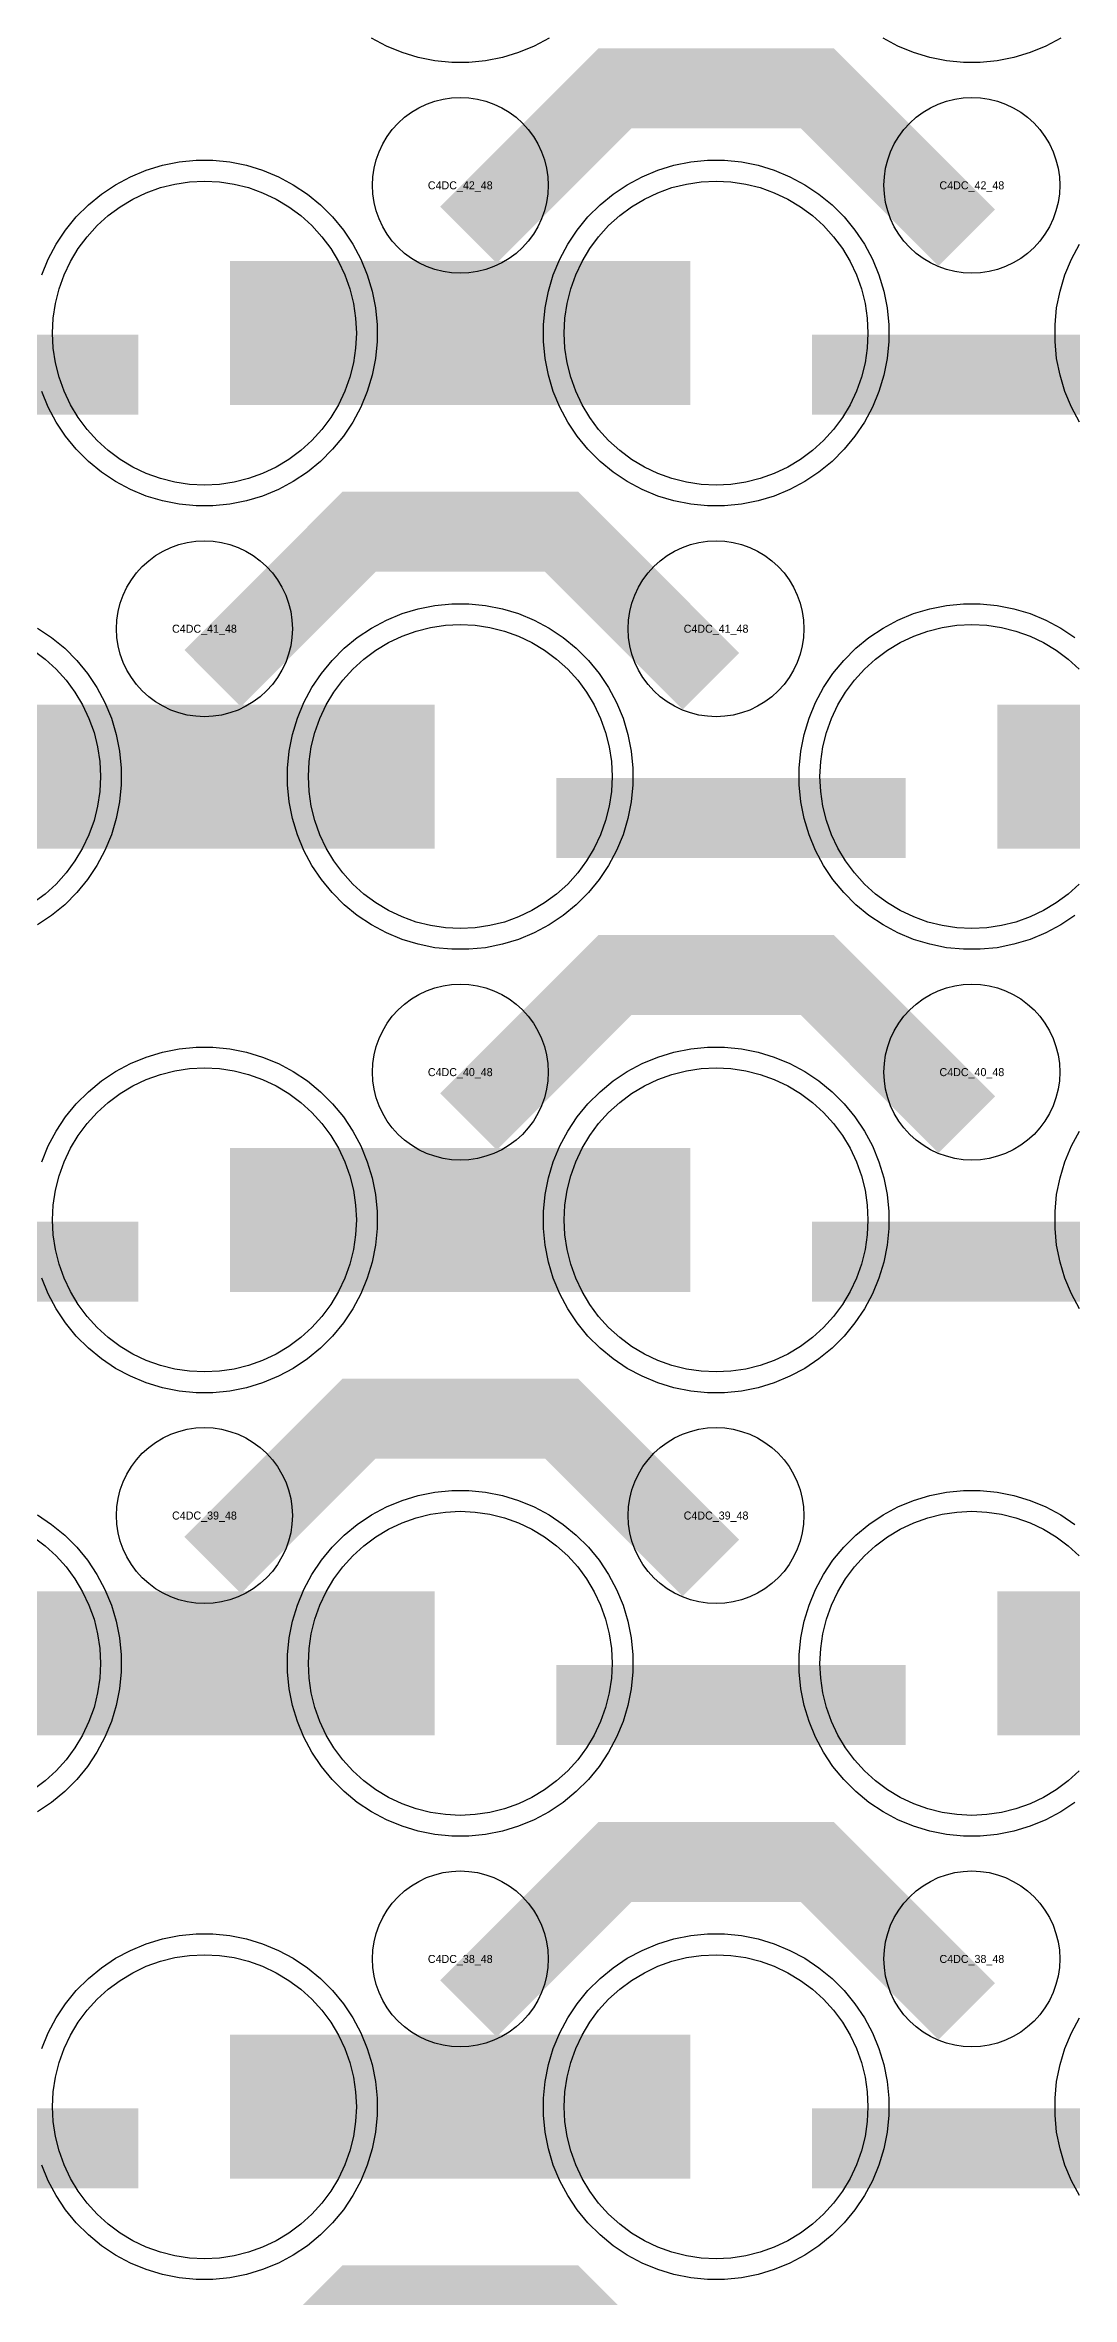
# Model space of a CAD drawing. Extents: x -11880 to 11880, y -14992 to 14992.
# Drawn here: x 3310 to 3631, y -9634 to -8930 of the extents above; entities that cross this region are included whole.
import ezdxf
from ezdxf.enums import TextEntityAlignment as Align

# ---------------------------------------------------------------- set-up
doc = ezdxf.new("R2010")
doc.units = 0
doc.header["$MEASUREMENT"] = 0
for name, color, linetype in [('GDS_775_DT_237', 138, 'CONTINUOUS'), ('RDL1_FS', 34, 'CONTINUOUS'), ('RDL_BS', 160, 'CONTINUOUS')]:
    doc.layers.add(name, color=color, linetype=linetype)

msp = doc.modelspace()

# ---------------------------------------------------------------- linework, layer by layer
at = {"layer": 'RDL1_FS'}
for points in [[(3360, -9067.384), (3355.343, -9067.155), (3350.732, -9066.471), (3346.209, -9065.339), (3341.819, -9063.767), (3337.605, -9061.775), (3333.605, -9059.377), (3329.86, -9056.599), (3326.406, -9053.469), (3323.276, -9050.015), (3320.498, -9046.27), (3318.1, -9042.27), (3316.108, -9038.056), (3314.536, -9033.666), (3313.404, -9029.143), (3312.72, -9024.532), (3312.491, -9019.875), (3312.72, -9015.218), (3313.404, -9010.607), (3314.536, -9006.084), (3316.108, -9001.694), (3318.1, -8997.48), (3320.498, -8993.48), (3323.276, -8989.735), (3326.406, -8986.281), (3329.86, -8983.151), (3333.605, -8980.373), (3337.605, -8977.975), (3341.819, -8975.983), (3346.209, -8974.411), (3350.732, -8973.279), (3355.343, -8972.595), (3360, -8972.366), (3364.657, -8972.595), (3369.268, -8973.279), (3373.791, -8974.411), (3378.181, -8975.983), (3382.395, -8977.975), (3386.395, -8980.373), (3390.14, -8983.151), (3393.594, -8986.281), (3396.724, -8989.735), (3399.502, -8993.48), (3401.9, -8997.48), (3403.892, -9001.694), (3405.464, -9006.084), (3406.596, -9010.607), (3407.28, -9015.218), (3407.509, -9019.875), (3407.28, -9024.532), (3406.596, -9029.143), (3405.464, -9033.666), (3403.892, -9038.056), (3401.9, -9042.27), (3399.502, -9046.27), (3396.724, -9050.015), (3393.594, -9053.469), (3390.14, -9056.599), (3386.395, -9059.377), (3382.395, -9061.775), (3378.181, -9063.767), (3373.791, -9065.339), (3369.268, -9066.471), (3364.657, -9067.155)], [(3520, -9067.384), (3515.343, -9067.155), (3510.732, -9066.471), (3506.209, -9065.339), (3501.819, -9063.767), (3497.605, -9061.775), (3493.605, -9059.377), (3489.86, -9056.599), (3486.406, -9053.469), (3483.276, -9050.015), (3480.498, -9046.27), (3478.1, -9042.27), (3476.108, -9038.056), (3474.536, -9033.666), (3473.404, -9029.143), (3472.72, -9024.532), (3472.491, -9019.875), (3472.72, -9015.218), (3473.404, -9010.607), (3474.536, -9006.084), (3476.108, -9001.694), (3478.1, -8997.48), (3480.498, -8993.48), (3483.276, -8989.735), (3486.406, -8986.281), (3489.86, -8983.151), (3493.605, -8980.373), (3497.605, -8977.975), (3501.819, -8975.983), (3506.209, -8974.411), (3510.732, -8973.279), (3515.343, -8972.595), (3520, -8972.366), (3524.657, -8972.595), (3529.268, -8973.279), (3533.791, -8974.411), (3538.181, -8975.983), (3542.395, -8977.975), (3546.395, -8980.373), (3550.14, -8983.151), (3553.594, -8986.281), (3556.724, -8989.735), (3559.502, -8993.48), (3561.9, -8997.48), (3563.892, -9001.694), (3565.464, -9006.084), (3566.596, -9010.607), (3567.28, -9015.218), (3567.509, -9019.875), (3567.28, -9024.532), (3566.596, -9029.143), (3565.464, -9033.666), (3563.892, -9038.056), (3561.9, -9042.27), (3559.502, -9046.27), (3556.724, -9050.015), (3553.594, -9053.469), (3550.14, -9056.599), (3546.395, -9059.377), (3542.395, -9061.775), (3538.181, -9063.767), (3533.791, -9065.339), (3529.268, -9066.471), (3524.657, -9067.155)], [(3360, -9344.509), (3355.343, -9344.28), (3350.732, -9343.596), (3346.209, -9342.464), (3341.819, -9340.892), (3337.605, -9338.9), (3333.605, -9336.502), (3329.86, -9333.724), (3326.406, -9330.594), (3323.276, -9327.14), (3320.498, -9323.395), (3318.1, -9319.395), (3316.108, -9315.181), (3314.536, -9310.791), (3313.404, -9306.268), (3312.72, -9301.657), (3312.491, -9297), (3312.72, -9292.343), (3313.404, -9287.732), (3314.536, -9283.209), (3316.108, -9278.819), (3318.1, -9274.605), (3320.498, -9270.605), (3323.276, -9266.86), (3326.406, -9263.406), (3329.86, -9260.276), (3333.605, -9257.498), (3337.605, -9255.1), (3341.819, -9253.108), (3346.209, -9251.536), (3350.732, -9250.404), (3355.343, -9249.72), (3360, -9249.491), (3364.657, -9249.72), (3369.268, -9250.404), (3373.791, -9251.536), (3378.181, -9253.108), (3382.395, -9255.1), (3386.395, -9257.498), (3390.14, -9260.276), (3393.594, -9263.406), (3396.724, -9266.86), (3399.502, -9270.605), (3401.9, -9274.605), (3403.892, -9278.819), (3405.464, -9283.209), (3406.596, -9287.732), (3407.28, -9292.343), (3407.509, -9297), (3407.28, -9301.657), (3406.596, -9306.268), (3405.464, -9310.791), (3403.892, -9315.181), (3401.9, -9319.395), (3399.502, -9323.395), (3396.724, -9327.14), (3393.594, -9330.594), (3390.14, -9333.724), (3386.395, -9336.502), (3382.395, -9338.9), (3378.181, -9340.892), (3373.791, -9342.464), (3369.268, -9343.596), (3364.657, -9344.28)], [(3520, -9344.509), (3515.343, -9344.28), (3510.732, -9343.596), (3506.209, -9342.464), (3501.819, -9340.892), (3497.605, -9338.9), (3493.605, -9336.502), (3489.86, -9333.724), (3486.406, -9330.594), (3483.276, -9327.14), (3480.498, -9323.395), (3478.1, -9319.395), (3476.108, -9315.181), (3474.536, -9310.791), (3473.404, -9306.268), (3472.72, -9301.657), (3472.491, -9297), (3472.72, -9292.343), (3473.404, -9287.732), (3474.536, -9283.209), (3476.108, -9278.819), (3478.1, -9274.605), (3480.498, -9270.605), (3483.276, -9266.86), (3486.406, -9263.406), (3489.86, -9260.276), (3493.605, -9257.498), (3497.605, -9255.1), (3501.819, -9253.108), (3506.209, -9251.536), (3510.732, -9250.404), (3515.343, -9249.72), (3520, -9249.491), (3524.657, -9249.72), (3529.268, -9250.404), (3533.791, -9251.536), (3538.181, -9253.108), (3542.395, -9255.1), (3546.395, -9257.498), (3550.14, -9260.276), (3553.594, -9263.406), (3556.724, -9266.86), (3559.502, -9270.605), (3561.9, -9274.605), (3563.892, -9278.819), (3565.464, -9283.209), (3566.596, -9287.732), (3567.28, -9292.343), (3567.509, -9297), (3567.28, -9301.657), (3566.596, -9306.268), (3565.464, -9310.791), (3563.892, -9315.181), (3561.9, -9319.395), (3559.502, -9323.395), (3556.724, -9327.14), (3553.594, -9330.594), (3550.14, -9333.724), (3546.395, -9336.502), (3542.395, -9338.9), (3538.181, -9340.892), (3533.791, -9342.464), (3529.268, -9343.596), (3524.657, -9344.28)], [(3440, -9483.074), (3435.343, -9482.845), (3430.732, -9482.161), (3426.209, -9481.029), (3421.819, -9479.457), (3417.605, -9477.465), (3413.605, -9475.067), (3409.86, -9472.289), (3406.406, -9469.159), (3403.276, -9465.705), (3400.498, -9461.96), (3398.1, -9457.96), (3396.108, -9453.746), (3394.536, -9449.356), (3393.404, -9444.833), (3392.72, -9440.222), (3392.491, -9435.565), (3392.72, -9430.908), (3393.404, -9426.297), (3394.536, -9421.774), (3396.108, -9417.384), (3398.1, -9413.17), (3400.498, -9409.17), (3403.276, -9405.425), (3406.406, -9401.971), (3409.86, -9398.841), (3413.605, -9396.063), (3417.605, -9393.665), (3421.819, -9391.673), (3426.209, -9390.101), (3430.732, -9388.969), (3435.343, -9388.285), (3440, -9388.056), (3444.657, -9388.285), (3449.268, -9388.969), (3453.791, -9390.101), (3458.181, -9391.673), (3462.395, -9393.665), (3466.395, -9396.063), (3470.14, -9398.841), (3473.594, -9401.971), (3476.724, -9405.425), (3479.502, -9409.17), (3481.9, -9413.17), (3483.892, -9417.384), (3485.464, -9421.774), (3486.596, -9426.297), (3487.28, -9430.908), (3487.509, -9435.565), (3487.28, -9440.222), (3486.596, -9444.833), (3485.464, -9449.356), (3483.892, -9453.746), (3481.9, -9457.96), (3479.502, -9461.96), (3476.724, -9465.705), (3473.594, -9469.159), (3470.14, -9472.289), (3466.395, -9475.067), (3462.395, -9477.465), (3458.181, -9479.457), (3453.791, -9481.029), (3449.268, -9482.161), (3444.657, -9482.845)]]:
    msp.add_lwpolyline(points, close=True, dxfattribs=at)
for points in [[(3368.002, -9019.875, 45, 45, 0), (3440.002, -9019.875, 45, 45, 0)], [(3440.002, -9019.875, 45, 45, 0), (3512.002, -9019.875, 45, 45, 0)], [(3368.002, -9297, 45, 45, 0), (3440.002, -9297, 45, 45, 0)], [(3440.002, -9297, 45, 45, 0), (3512.002, -9297, 45, 45, 0)], [(3288.002, -9435.565, 45, 45, 0), (3360.002, -9435.565, 45, 45, 0)], [(3360.002, -9435.565, 45, 45, 0), (3432.002, -9435.565, 45, 45, 0)], [(3608.002, -9435.565, 45, 45, 0), (3680.002, -9435.565, 45, 45, 0)]]:
    msp.add_lwpolyline(points, format="xyseb", dxfattribs=at)
at = {"layer": 'RDL1_FS', "color": 241, "true_color": 0xf7abae}
for points in [[(3440, -9205.944), (3435.343, -9205.715), (3430.732, -9205.031), (3426.209, -9203.899), (3421.819, -9202.327), (3417.605, -9200.335), (3413.605, -9197.937), (3409.86, -9195.159), (3406.406, -9192.029), (3403.276, -9188.575), (3400.498, -9184.83), (3398.1, -9180.83), (3396.108, -9176.616), (3394.536, -9172.226), (3393.404, -9167.703), (3392.72, -9163.092), (3392.491, -9158.435), (3392.72, -9153.778), (3393.404, -9149.167), (3394.536, -9144.644), (3396.108, -9140.254), (3398.1, -9136.04), (3400.498, -9132.04), (3403.276, -9128.295), (3406.406, -9124.841), (3409.86, -9121.711), (3413.605, -9118.933), (3417.605, -9116.535), (3421.819, -9114.543), (3426.209, -9112.971), (3430.732, -9111.839), (3435.343, -9111.155), (3440, -9110.926), (3444.657, -9111.155), (3449.268, -9111.839), (3453.791, -9112.971), (3458.181, -9114.543), (3462.395, -9116.535), (3466.395, -9118.933), (3470.14, -9121.711), (3473.594, -9124.841), (3476.724, -9128.295), (3479.502, -9132.04), (3481.9, -9136.04), (3483.892, -9140.254), (3485.464, -9144.644), (3486.596, -9149.167), (3487.28, -9153.778), (3487.509, -9158.435), (3487.28, -9163.092), (3486.596, -9167.703), (3485.464, -9172.226), (3483.892, -9176.616), (3481.9, -9180.83), (3479.502, -9184.83), (3476.724, -9188.575), (3473.594, -9192.029), (3470.14, -9195.159), (3466.395, -9197.937), (3462.395, -9200.335), (3458.181, -9202.327), (3453.791, -9203.899), (3449.268, -9205.031), (3444.657, -9205.715)], [(3360, -9621.639), (3355.343, -9621.41), (3350.732, -9620.726), (3346.209, -9619.594), (3341.819, -9618.022), (3337.605, -9616.03), (3333.605, -9613.632), (3329.86, -9610.854), (3326.406, -9607.724), (3323.276, -9604.27), (3320.498, -9600.525), (3318.1, -9596.525), (3316.108, -9592.311), (3314.536, -9587.921), (3313.404, -9583.398), (3312.72, -9578.787), (3312.491, -9574.13), (3312.72, -9569.473), (3313.404, -9564.862), (3314.536, -9560.339), (3316.108, -9555.949), (3318.1, -9551.735), (3320.498, -9547.735), (3323.276, -9543.99), (3326.406, -9540.536), (3329.86, -9537.406), (3333.605, -9534.628), (3337.605, -9532.23), (3341.819, -9530.238), (3346.209, -9528.666), (3350.732, -9527.534), (3355.343, -9526.85), (3360, -9526.621), (3364.657, -9526.85), (3369.268, -9527.534), (3373.791, -9528.666), (3378.181, -9530.238), (3382.395, -9532.23), (3386.395, -9534.628), (3390.14, -9537.406), (3393.594, -9540.536), (3396.724, -9543.99), (3399.502, -9547.735), (3401.9, -9551.735), (3403.892, -9555.949), (3405.464, -9560.339), (3406.596, -9564.862), (3407.28, -9569.473), (3407.509, -9574.13), (3407.28, -9578.787), (3406.596, -9583.398), (3405.464, -9587.921), (3403.892, -9592.311), (3401.9, -9596.525), (3399.502, -9600.525), (3396.724, -9604.27), (3393.594, -9607.724), (3390.14, -9610.854), (3386.395, -9613.632), (3382.395, -9616.03), (3378.181, -9618.022), (3373.791, -9619.594), (3369.268, -9620.726), (3364.657, -9621.41)], [(3520, -9621.639), (3515.343, -9621.41), (3510.732, -9620.726), (3506.209, -9619.594), (3501.819, -9618.022), (3497.605, -9616.03), (3493.605, -9613.632), (3489.86, -9610.854), (3486.406, -9607.724), (3483.276, -9604.27), (3480.498, -9600.525), (3478.1, -9596.525), (3476.108, -9592.311), (3474.536, -9587.921), (3473.404, -9583.398), (3472.72, -9578.787), (3472.491, -9574.13), (3472.72, -9569.473), (3473.404, -9564.862), (3474.536, -9560.339), (3476.108, -9555.949), (3478.1, -9551.735), (3480.498, -9547.735), (3483.276, -9543.99), (3486.406, -9540.536), (3489.86, -9537.406), (3493.605, -9534.628), (3497.605, -9532.23), (3501.819, -9530.238), (3506.209, -9528.666), (3510.732, -9527.534), (3515.343, -9526.85), (3520, -9526.621), (3524.657, -9526.85), (3529.268, -9527.534), (3533.791, -9528.666), (3538.181, -9530.238), (3542.395, -9532.23), (3546.395, -9534.628), (3550.14, -9537.406), (3553.594, -9540.536), (3556.724, -9543.99), (3559.502, -9547.735), (3561.9, -9551.735), (3563.892, -9555.949), (3565.464, -9560.339), (3566.596, -9564.862), (3567.28, -9569.473), (3567.509, -9574.13), (3567.28, -9578.787), (3566.596, -9583.398), (3565.464, -9587.921), (3563.892, -9592.311), (3561.9, -9596.525), (3559.502, -9600.525), (3556.724, -9604.27), (3553.594, -9607.724), (3550.14, -9610.854), (3546.395, -9613.632), (3542.395, -9616.03), (3538.181, -9618.022), (3533.791, -9619.594), (3529.268, -9620.726), (3524.657, -9621.41)]]:
    msp.add_lwpolyline(points, close=True, dxfattribs=at)
for points in [[(3633.594, -9192.029), (3630.14, -9195.159), (3626.395, -9197.937), (3622.395, -9200.335), (3618.181, -9202.327), (3613.791, -9203.899), (3609.268, -9205.031), (3604.657, -9205.715), (3600, -9205.944), (3595.343, -9205.715), (3590.732, -9205.031), (3586.209, -9203.899), (3581.819, -9202.327), (3577.605, -9200.335), (3573.605, -9197.937), (3569.86, -9195.159), (3566.406, -9192.029), (3563.276, -9188.575), (3560.498, -9184.83), (3558.1, -9180.83), (3556.108, -9176.616), (3554.536, -9172.226), (3553.404, -9167.703), (3552.72, -9163.092), (3552.491, -9158.435), (3552.72, -9153.778), (3553.404, -9149.167), (3554.536, -9144.644), (3556.108, -9140.254), (3558.1, -9136.04), (3560.498, -9132.04), (3563.276, -9128.295), (3566.406, -9124.841), (3569.86, -9121.711), (3573.605, -9118.933), (3577.605, -9116.535), (3581.819, -9114.543), (3586.209, -9112.971), (3590.732, -9111.839), (3595.343, -9111.155), (3600, -9110.926), (3604.657, -9111.155), (3609.268, -9111.839), (3613.791, -9112.971), (3618.181, -9114.543), (3622.395, -9116.535), (3626.395, -9118.933), (3630.14, -9121.711), (3633.594, -9124.841)], [(3306.395, -9118.933), (3310.14, -9121.711), (3313.594, -9124.841), (3316.724, -9128.295), (3319.502, -9132.04), (3321.9, -9136.04), (3323.892, -9140.254), (3325.464, -9144.644), (3326.596, -9149.167), (3327.28, -9153.778), (3327.509, -9158.435), (3327.28, -9163.092), (3326.596, -9167.703), (3325.464, -9172.226), (3323.892, -9176.616), (3321.9, -9180.83), (3319.502, -9184.83), (3316.724, -9188.575), (3313.594, -9192.029), (3310.14, -9195.159), (3306.395, -9197.937)]]:
    msp.add_lwpolyline(points, dxfattribs=at)
for points in [[(3288.002, -9158.435, 45, 45, 0), (3360.002, -9158.435, 45, 45, 0)], [(3360.002, -9158.435, 45, 45, 0), (3432.002, -9158.435, 45, 45, 0)], [(3608.002, -9158.435, 45, 45, 0), (3680.002, -9158.435, 45, 45, 0)], [(3368.002, -9574.13, 45, 45, 0), (3440.002, -9574.13, 45, 45, 0)], [(3440.002, -9574.13, 45, 45, 0), (3512.002, -9574.13, 45, 45, 0)]]:
    msp.add_lwpolyline(points, format="xyseb", dxfattribs=at)
at = {"layer": 'RDL1_FS'}
for points in [[(3633.594, -9469.159), (3630.14, -9472.289), (3626.395, -9475.067), (3622.395, -9477.465), (3618.181, -9479.457), (3613.791, -9481.029), (3609.268, -9482.161), (3604.657, -9482.845), (3600, -9483.074), (3595.343, -9482.845), (3590.732, -9482.161), (3586.209, -9481.029), (3581.819, -9479.457), (3577.605, -9477.465), (3573.605, -9475.067), (3569.86, -9472.289), (3566.406, -9469.159), (3563.276, -9465.705), (3560.498, -9461.96), (3558.1, -9457.96), (3556.108, -9453.746), (3554.536, -9449.356), (3553.404, -9444.833), (3552.72, -9440.222), (3552.491, -9435.565), (3552.72, -9430.908), (3553.404, -9426.297), (3554.536, -9421.774), (3556.108, -9417.384), (3558.1, -9413.17), (3560.498, -9409.17), (3563.276, -9405.425), (3566.406, -9401.971), (3569.86, -9398.841), (3573.605, -9396.063), (3577.605, -9393.665), (3581.819, -9391.673), (3586.209, -9390.101), (3590.732, -9388.969), (3595.343, -9388.285), (3600, -9388.056), (3604.657, -9388.285), (3609.268, -9388.969), (3613.791, -9390.101), (3618.181, -9391.673), (3622.395, -9393.665), (3626.395, -9396.063), (3630.14, -9398.841), (3633.594, -9401.971)], [(3306.395, -9396.063), (3310.14, -9398.841), (3313.594, -9401.971), (3316.724, -9405.425), (3319.502, -9409.17), (3321.9, -9413.17), (3323.892, -9417.384), (3325.464, -9421.774), (3326.596, -9426.297), (3327.28, -9430.908), (3327.509, -9435.565), (3327.28, -9440.222), (3326.596, -9444.833), (3325.464, -9449.356), (3323.892, -9453.746), (3321.9, -9457.96), (3319.502, -9461.96), (3316.724, -9465.705), (3313.594, -9469.159), (3310.14, -9472.289), (3306.395, -9475.067)]]:
    msp.add_lwpolyline(points, dxfattribs=at)
at = {"layer": 'RDL_BS'}
for points in [[(3467.777, -8927.693), (3463.115, -8930.185), (3458.205, -8932.216), (3453.165, -8933.747), (3447.938, -8934.793), (3442.644, -8935.31), (3437.356, -8935.31), (3432.062, -8934.793), (3426.835, -8933.747), (3421.795, -8932.216), (3416.885, -8930.185), (3412.223, -8927.693)], [(3627.777, -8927.693), (3623.115, -8930.185), (3618.205, -8932.216), (3613.165, -8933.747), (3607.938, -8934.793), (3602.644, -8935.31), (3597.356, -8935.31), (3592.062, -8934.793), (3586.835, -8933.747), (3581.795, -8932.216), (3576.885, -8930.185), (3572.223, -8927.693)], [(3309.094, -9001.67), (3311.125, -8996.76), (3313.617, -8992.098), (3316.564, -8987.684), (3319.926, -8983.583), (3323.708, -8979.801), (3327.809, -8976.439), (3332.223, -8973.492), (3336.885, -8971), (3341.795, -8968.969), (3346.835, -8967.438), (3352.062, -8966.392), (3357.356, -8965.875), (3362.644, -8965.875), (3367.938, -8966.392), (3373.165, -8967.438), (3378.205, -8968.969), (3383.115, -8971), (3387.777, -8973.492), (3392.191, -8976.439), (3396.292, -8979.801), (3400.074, -8983.583), (3403.436, -8987.684), (3406.383, -8992.098), (3408.875, -8996.76), (3410.906, -9001.67), (3412.437, -9006.71), (3413.483, -9011.937), (3414, -9017.231), (3414, -9022.519), (3413.483, -9027.813), (3412.437, -9033.04), (3410.906, -9038.08), (3408.875, -9042.99), (3406.383, -9047.652), (3403.436, -9052.066), (3400.074, -9056.167), (3396.292, -9059.949), (3392.191, -9063.311), (3387.777, -9066.258), (3383.115, -9068.75), (3378.205, -9070.781), (3373.165, -9072.312), (3367.938, -9073.358), (3362.644, -9073.875), (3357.356, -9073.875), (3352.062, -9073.358), (3346.835, -9072.312), (3341.795, -9070.781), (3336.885, -9068.75), (3332.223, -9066.258), (3327.809, -9063.311), (3323.708, -9059.949), (3319.926, -9056.167), (3316.564, -9052.066), (3313.617, -9047.652), (3311.125, -9042.99), (3309.094, -9038.08)], [(3633.617, -9047.652), (3631.125, -9042.99), (3629.094, -9038.08), (3627.563, -9033.04), (3626.517, -9027.813), (3626, -9022.519), (3626, -9017.231), (3626.517, -9011.937), (3627.563, -9006.71), (3629.094, -9001.67), (3631.125, -8996.76), (3633.617, -8992.098)], [(3309.094, -9278.795), (3311.125, -9273.885), (3313.617, -9269.223), (3316.564, -9264.809), (3319.926, -9260.708), (3323.708, -9256.926), (3327.809, -9253.564), (3332.223, -9250.617), (3336.885, -9248.125), (3341.795, -9246.094), (3346.835, -9244.563), (3352.062, -9243.517), (3357.356, -9243), (3362.644, -9243), (3367.938, -9243.517), (3373.165, -9244.563), (3378.205, -9246.094), (3383.115, -9248.125), (3387.777, -9250.617), (3392.191, -9253.564), (3396.292, -9256.926), (3400.074, -9260.708), (3403.436, -9264.809), (3406.383, -9269.223), (3408.875, -9273.885), (3410.906, -9278.795), (3412.437, -9283.835), (3413.483, -9289.062), (3414, -9294.356), (3414, -9299.644), (3413.483, -9304.938), (3412.437, -9310.165), (3410.906, -9315.205), (3408.875, -9320.115), (3406.383, -9324.777), (3403.436, -9329.191), (3400.074, -9333.292), (3396.292, -9337.074), (3392.191, -9340.436), (3387.777, -9343.383), (3383.115, -9345.875), (3378.205, -9347.906), (3373.165, -9349.437), (3367.938, -9350.483), (3362.644, -9351), (3357.356, -9351), (3352.062, -9350.483), (3346.835, -9349.437), (3341.795, -9347.906), (3336.885, -9345.875), (3332.223, -9343.383), (3327.809, -9340.436), (3323.708, -9337.074), (3319.926, -9333.292), (3316.564, -9329.191), (3313.617, -9324.777), (3311.125, -9320.115), (3309.094, -9315.205)], [(3633.617, -9324.777), (3631.125, -9320.115), (3629.094, -9315.205), (3627.563, -9310.165), (3626.517, -9304.938), (3626, -9299.644), (3626, -9294.356), (3626.517, -9289.062), (3627.563, -9283.835), (3629.094, -9278.795), (3631.125, -9273.885), (3633.617, -9269.223)], [(3632.191, -9479.001), (3627.777, -9481.948), (3623.115, -9484.44), (3618.205, -9486.471), (3613.165, -9488.002), (3607.938, -9489.048), (3602.644, -9489.565), (3597.356, -9489.565), (3592.062, -9489.048), (3586.835, -9488.002), (3581.795, -9486.471), (3576.885, -9484.44), (3572.223, -9481.948), (3567.809, -9479.001), (3563.708, -9475.639), (3559.926, -9471.857), (3556.564, -9467.756), (3553.617, -9463.342), (3551.125, -9458.68), (3549.094, -9453.77), (3547.563, -9448.73), (3546.517, -9443.503), (3546, -9438.209), (3546, -9432.921), (3546.517, -9427.627), (3547.563, -9422.4), (3549.094, -9417.36), (3551.125, -9412.45), (3553.617, -9407.788), (3556.564, -9403.374), (3559.926, -9399.273), (3563.708, -9395.491), (3567.809, -9392.129), (3572.223, -9389.182), (3576.885, -9386.69), (3581.795, -9384.659), (3586.835, -9383.128), (3592.062, -9382.082), (3597.356, -9381.565), (3602.644, -9381.565), (3607.938, -9382.082), (3613.165, -9383.128), (3618.205, -9384.659), (3623.115, -9386.69), (3627.777, -9389.182), (3632.191, -9392.129)], [(3307.777, -9389.182), (3312.191, -9392.129), (3316.292, -9395.491), (3320.074, -9399.273), (3323.436, -9403.374), (3326.383, -9407.788), (3328.875, -9412.45), (3330.906, -9417.36), (3332.437, -9422.4), (3333.483, -9427.627), (3334, -9432.921), (3334, -9438.209), (3333.483, -9443.503), (3332.437, -9448.73), (3330.906, -9453.77), (3328.875, -9458.68), (3326.383, -9463.342), (3323.436, -9467.756), (3320.074, -9471.857), (3316.292, -9475.639), (3312.191, -9479.001), (3307.777, -9481.948)]]:
    msp.add_lwpolyline(points, dxfattribs=at)
for points in [[(3442.562, -8989.189, 25, 25, 0), (3488.377, -8943.374, 25, 25, 0), (3521.93, -8943.374, 25, 25, 0)], [(3598.401, -8990.088, 25, 25, 0), (3551.687, -8943.374, 25, 25, 0), (3521.929, -8943.374, 25, 25, 0)], [(3230.016, -9032.888, 25, 25, 0), (3339.281, -9032.888, 25, 25, 0)], [(3550.016, -9032.888, 25, 25, 0), (3659.281, -9032.888, 25, 25, 0)], [(3362.562, -9127.749, 25, 25, 0), (3408.377, -9081.934, 25, 25, 0), (3441.93, -9081.934, 25, 25, 0)], [(3518.401, -9128.648, 25, 25, 0), (3471.687, -9081.934, 25, 25, 0), (3441.929, -9081.934, 25, 25, 0)], [(3442.562, -9266.314, 25, 25, 0), (3488.377, -9220.499, 25, 25, 0), (3521.93, -9220.499, 25, 25, 0)], [(3598.401, -9267.213, 25, 25, 0), (3551.687, -9220.499, 25, 25, 0), (3521.929, -9220.499, 25, 25, 0)], [(3230.016, -9310.013, 25, 25, 0), (3339.281, -9310.013, 25, 25, 0)], [(3550.016, -9310.013, 25, 25, 0), (3659.281, -9310.013, 25, 25, 0)], [(3362.562, -9404.879, 25, 25, 0), (3408.377, -9359.064, 25, 25, 0), (3441.93, -9359.064, 25, 25, 0)], [(3518.401, -9405.778, 25, 25, 0), (3471.687, -9359.064, 25, 25, 0), (3441.929, -9359.064, 25, 25, 0)], [(3470.016, -9448.578, 25, 25, 0), (3579.281, -9448.578, 25, 25, 0)], [(3442.562, -9543.444, 25, 25, 0), (3488.377, -9497.629, 25, 25, 0), (3521.93, -9497.629, 25, 25, 0)], [(3598.401, -9544.343, 25, 25, 0), (3551.687, -9497.629, 25, 25, 0), (3521.929, -9497.629, 25, 25, 0)], [(3362.562, -9682.009, 25, 25, 0), (3408.377, -9636.194, 25, 25, 0), (3441.93, -9636.194, 25, 25, 0)], [(3518.401, -9682.908, 25, 25, 0), (3471.687, -9636.194, 25, 25, 0), (3441.929, -9636.194, 25, 25, 0)]]:
    msp.add_lwpolyline(points, format="xyseb", dxfattribs=at)
for points in [[(3440, -9001.181), (3437.307, -9001.049), (3434.635, -9000.653), (3432.016, -8999.996), (3429.481, -8999.089), (3427.044, -8997.937), (3424.72, -8996.544), (3422.557, -8994.941), (3420.558, -8993.129), (3418.746, -8991.13), (3417.143, -8988.967), (3415.75, -8986.643), (3414.598, -8984.206), (3413.691, -8981.671), (3413.034, -8979.052), (3412.638, -8976.38), (3412.506, -8973.687), (3412.638, -8970.994), (3413.034, -8968.322), (3413.691, -8965.703), (3414.598, -8963.168), (3415.75, -8960.731), (3417.143, -8958.407), (3418.746, -8956.244), (3420.558, -8954.245), (3422.557, -8952.433), (3424.72, -8950.83), (3427.044, -8949.437), (3429.481, -8948.285), (3432.016, -8947.378), (3434.635, -8946.721), (3437.307, -8946.325), (3440, -8946.193), (3442.693, -8946.325), (3445.365, -8946.721), (3447.984, -8947.378), (3450.519, -8948.285), (3452.956, -8949.437), (3455.28, -8950.83), (3457.443, -8952.433), (3459.442, -8954.245), (3461.254, -8956.244), (3462.857, -8958.407), (3464.25, -8960.731), (3465.402, -8963.168), (3466.309, -8965.703), (3466.966, -8968.322), (3467.362, -8970.994), (3467.494, -8973.687), (3467.362, -8976.38), (3466.966, -8979.052), (3466.309, -8981.671), (3465.402, -8984.206), (3464.25, -8986.643), (3462.857, -8988.967), (3461.254, -8991.13), (3459.442, -8993.129), (3457.443, -8994.941), (3455.28, -8996.544), (3452.956, -8997.937), (3450.519, -8999.089), (3447.984, -8999.996), (3445.365, -9000.653), (3442.693, -9001.049)], [(3600, -9001.181), (3597.307, -9001.049), (3594.635, -9000.653), (3592.016, -8999.996), (3589.481, -8999.089), (3587.044, -8997.937), (3584.72, -8996.544), (3582.557, -8994.941), (3580.558, -8993.129), (3578.746, -8991.13), (3577.143, -8988.967), (3575.75, -8986.643), (3574.598, -8984.206), (3573.691, -8981.671), (3573.034, -8979.052), (3572.638, -8976.38), (3572.506, -8973.687), (3572.638, -8970.994), (3573.034, -8968.322), (3573.691, -8965.703), (3574.598, -8963.168), (3575.75, -8960.731), (3577.143, -8958.407), (3578.746, -8956.244), (3580.558, -8954.245), (3582.557, -8952.433), (3584.72, -8950.83), (3587.044, -8949.437), (3589.481, -8948.285), (3592.016, -8947.378), (3594.635, -8946.721), (3597.307, -8946.325), (3600, -8946.193), (3602.693, -8946.325), (3605.365, -8946.721), (3607.984, -8947.378), (3610.519, -8948.285), (3612.956, -8949.437), (3615.28, -8950.83), (3617.443, -8952.433), (3619.442, -8954.245), (3621.254, -8956.244), (3622.857, -8958.407), (3624.25, -8960.731), (3625.402, -8963.168), (3626.309, -8965.703), (3626.966, -8968.322), (3627.362, -8970.994), (3627.494, -8973.687), (3627.362, -8976.38), (3626.966, -8979.052), (3626.309, -8981.671), (3625.402, -8984.206), (3624.25, -8986.643), (3622.857, -8988.967), (3621.254, -8991.13), (3619.442, -8993.129), (3617.443, -8994.941), (3615.28, -8996.544), (3612.956, -8997.937), (3610.519, -8999.089), (3607.984, -8999.996), (3605.365, -9000.653), (3602.693, -9001.049)], [(3517.356, -9073.875), (3512.062, -9073.358), (3506.835, -9072.312), (3501.795, -9070.781), (3496.885, -9068.75), (3492.223, -9066.258), (3487.809, -9063.311), (3483.708, -9059.949), (3479.926, -9056.167), (3476.564, -9052.066), (3473.617, -9047.652), (3471.125, -9042.99), (3469.094, -9038.08), (3467.563, -9033.04), (3466.517, -9027.813), (3466, -9022.519), (3466, -9017.231), (3466.517, -9011.937), (3467.563, -9006.71), (3469.094, -9001.67), (3471.125, -8996.76), (3473.617, -8992.098), (3476.564, -8987.684), (3479.926, -8983.583), (3483.708, -8979.801), (3487.809, -8976.439), (3492.223, -8973.492), (3496.885, -8971), (3501.795, -8968.969), (3506.835, -8967.438), (3512.062, -8966.392), (3517.356, -8965.875), (3522.644, -8965.875), (3527.938, -8966.392), (3533.165, -8967.438), (3538.205, -8968.969), (3543.115, -8971), (3547.777, -8973.492), (3552.191, -8976.439), (3556.292, -8979.801), (3560.074, -8983.583), (3563.436, -8987.684), (3566.383, -8992.098), (3568.875, -8996.76), (3570.906, -9001.67), (3572.437, -9006.71), (3573.483, -9011.937), (3574, -9017.231), (3574, -9022.519), (3573.483, -9027.813), (3572.437, -9033.04), (3570.906, -9038.08), (3568.875, -9042.99), (3566.383, -9047.652), (3563.436, -9052.066), (3560.074, -9056.167), (3556.292, -9059.949), (3552.191, -9063.311), (3547.777, -9066.258), (3543.115, -9068.75), (3538.205, -9070.781), (3533.165, -9072.312), (3527.938, -9073.358), (3522.644, -9073.875)], [(3360, -9139.741), (3357.307, -9139.609), (3354.635, -9139.213), (3352.016, -9138.556), (3349.481, -9137.649), (3347.044, -9136.497), (3344.72, -9135.104), (3342.557, -9133.501), (3340.558, -9131.689), (3338.746, -9129.69), (3337.143, -9127.527), (3335.75, -9125.203), (3334.598, -9122.766), (3333.691, -9120.231), (3333.034, -9117.612), (3332.638, -9114.94), (3332.506, -9112.247), (3332.638, -9109.554), (3333.034, -9106.882), (3333.691, -9104.263), (3334.598, -9101.728), (3335.75, -9099.291), (3337.143, -9096.967), (3338.746, -9094.804), (3340.558, -9092.805), (3342.557, -9090.993), (3344.72, -9089.39), (3347.044, -9087.997), (3349.481, -9086.845), (3352.016, -9085.938), (3354.635, -9085.281), (3357.307, -9084.885), (3360, -9084.753), (3362.693, -9084.885), (3365.365, -9085.281), (3367.984, -9085.938), (3370.519, -9086.845), (3372.956, -9087.997), (3375.28, -9089.39), (3377.443, -9090.993), (3379.442, -9092.805), (3381.254, -9094.804), (3382.857, -9096.967), (3384.25, -9099.291), (3385.402, -9101.728), (3386.309, -9104.263), (3386.966, -9106.882), (3387.362, -9109.554), (3387.494, -9112.247), (3387.362, -9114.94), (3386.966, -9117.612), (3386.309, -9120.231), (3385.402, -9122.766), (3384.25, -9125.203), (3382.857, -9127.527), (3381.254, -9129.69), (3379.442, -9131.689), (3377.443, -9133.501), (3375.28, -9135.104), (3372.956, -9136.497), (3370.519, -9137.649), (3367.984, -9138.556), (3365.365, -9139.213), (3362.693, -9139.609)], [(3520, -9139.741), (3517.307, -9139.609), (3514.635, -9139.213), (3512.016, -9138.556), (3509.481, -9137.649), (3507.044, -9136.497), (3504.72, -9135.104), (3502.557, -9133.501), (3500.558, -9131.689), (3498.746, -9129.69), (3497.143, -9127.527), (3495.75, -9125.203), (3494.598, -9122.766), (3493.691, -9120.231), (3493.034, -9117.612), (3492.638, -9114.94), (3492.506, -9112.247), (3492.638, -9109.554), (3493.034, -9106.882), (3493.691, -9104.263), (3494.598, -9101.728), (3495.75, -9099.291), (3497.143, -9096.967), (3498.746, -9094.804), (3500.558, -9092.805), (3502.557, -9090.993), (3504.72, -9089.39), (3507.044, -9087.997), (3509.481, -9086.845), (3512.016, -9085.938), (3514.635, -9085.281), (3517.307, -9084.885), (3520, -9084.753), (3522.693, -9084.885), (3525.365, -9085.281), (3527.984, -9085.938), (3530.519, -9086.845), (3532.956, -9087.997), (3535.28, -9089.39), (3537.443, -9090.993), (3539.442, -9092.805), (3541.254, -9094.804), (3542.857, -9096.967), (3544.25, -9099.291), (3545.402, -9101.728), (3546.309, -9104.263), (3546.966, -9106.882), (3547.362, -9109.554), (3547.494, -9112.247), (3547.362, -9114.94), (3546.966, -9117.612), (3546.309, -9120.231), (3545.402, -9122.766), (3544.25, -9125.203), (3542.857, -9127.527), (3541.254, -9129.69), (3539.442, -9131.689), (3537.443, -9133.501), (3535.28, -9135.104), (3532.956, -9136.497), (3530.519, -9137.649), (3527.984, -9138.556), (3525.365, -9139.213), (3522.693, -9139.609)], [(3440, -9278.306), (3437.307, -9278.174), (3434.635, -9277.778), (3432.016, -9277.121), (3429.481, -9276.214), (3427.044, -9275.062), (3424.72, -9273.669), (3422.557, -9272.066), (3420.558, -9270.254), (3418.746, -9268.255), (3417.143, -9266.092), (3415.75, -9263.768), (3414.598, -9261.331), (3413.691, -9258.796), (3413.034, -9256.177), (3412.638, -9253.505), (3412.506, -9250.812), (3412.638, -9248.119), (3413.034, -9245.447), (3413.691, -9242.828), (3414.598, -9240.293), (3415.75, -9237.856), (3417.143, -9235.532), (3418.746, -9233.369), (3420.558, -9231.37), (3422.557, -9229.558), (3424.72, -9227.955), (3427.044, -9226.562), (3429.481, -9225.41), (3432.016, -9224.503), (3434.635, -9223.846), (3437.307, -9223.45), (3440, -9223.318), (3442.693, -9223.45), (3445.365, -9223.846), (3447.984, -9224.503), (3450.519, -9225.41), (3452.956, -9226.562), (3455.28, -9227.955), (3457.443, -9229.558), (3459.442, -9231.37), (3461.254, -9233.369), (3462.857, -9235.532), (3464.25, -9237.856), (3465.402, -9240.293), (3466.309, -9242.828), (3466.966, -9245.447), (3467.362, -9248.119), (3467.494, -9250.812), (3467.362, -9253.505), (3466.966, -9256.177), (3466.309, -9258.796), (3465.402, -9261.331), (3464.25, -9263.768), (3462.857, -9266.092), (3461.254, -9268.255), (3459.442, -9270.254), (3457.443, -9272.066), (3455.28, -9273.669), (3452.956, -9275.062), (3450.519, -9276.214), (3447.984, -9277.121), (3445.365, -9277.778), (3442.693, -9278.174)], [(3600, -9278.306), (3597.307, -9278.174), (3594.635, -9277.778), (3592.016, -9277.121), (3589.481, -9276.214), (3587.044, -9275.062), (3584.72, -9273.669), (3582.557, -9272.066), (3580.558, -9270.254), (3578.746, -9268.255), (3577.143, -9266.092), (3575.75, -9263.768), (3574.598, -9261.331), (3573.691, -9258.796), (3573.034, -9256.177), (3572.638, -9253.505), (3572.506, -9250.812), (3572.638, -9248.119), (3573.034, -9245.447), (3573.691, -9242.828), (3574.598, -9240.293), (3575.75, -9237.856), (3577.143, -9235.532), (3578.746, -9233.369), (3580.558, -9231.37), (3582.557, -9229.558), (3584.72, -9227.955), (3587.044, -9226.562), (3589.481, -9225.41), (3592.016, -9224.503), (3594.635, -9223.846), (3597.307, -9223.45), (3600, -9223.318), (3602.693, -9223.45), (3605.365, -9223.846), (3607.984, -9224.503), (3610.519, -9225.41), (3612.956, -9226.562), (3615.28, -9227.955), (3617.443, -9229.558), (3619.442, -9231.37), (3621.254, -9233.369), (3622.857, -9235.532), (3624.25, -9237.856), (3625.402, -9240.293), (3626.309, -9242.828), (3626.966, -9245.447), (3627.362, -9248.119), (3627.494, -9250.812), (3627.362, -9253.505), (3626.966, -9256.177), (3626.309, -9258.796), (3625.402, -9261.331), (3624.25, -9263.768), (3622.857, -9266.092), (3621.254, -9268.255), (3619.442, -9270.254), (3617.443, -9272.066), (3615.28, -9273.669), (3612.956, -9275.062), (3610.519, -9276.214), (3607.984, -9277.121), (3605.365, -9277.778), (3602.693, -9278.174)], [(3517.356, -9351), (3512.062, -9350.483), (3506.835, -9349.437), (3501.795, -9347.906), (3496.885, -9345.875), (3492.223, -9343.383), (3487.809, -9340.436), (3483.708, -9337.074), (3479.926, -9333.292), (3476.564, -9329.191), (3473.617, -9324.777), (3471.125, -9320.115), (3469.094, -9315.205), (3467.563, -9310.165), (3466.517, -9304.938), (3466, -9299.644), (3466, -9294.356), (3466.517, -9289.062), (3467.563, -9283.835), (3469.094, -9278.795), (3471.125, -9273.885), (3473.617, -9269.223), (3476.564, -9264.809), (3479.926, -9260.708), (3483.708, -9256.926), (3487.809, -9253.564), (3492.223, -9250.617), (3496.885, -9248.125), (3501.795, -9246.094), (3506.835, -9244.563), (3512.062, -9243.517), (3517.356, -9243), (3522.644, -9243), (3527.938, -9243.517), (3533.165, -9244.563), (3538.205, -9246.094), (3543.115, -9248.125), (3547.777, -9250.617), (3552.191, -9253.564), (3556.292, -9256.926), (3560.074, -9260.708), (3563.436, -9264.809), (3566.383, -9269.223), (3568.875, -9273.885), (3570.906, -9278.795), (3572.437, -9283.835), (3573.483, -9289.062), (3574, -9294.356), (3574, -9299.644), (3573.483, -9304.938), (3572.437, -9310.165), (3570.906, -9315.205), (3568.875, -9320.115), (3566.383, -9324.777), (3563.436, -9329.191), (3560.074, -9333.292), (3556.292, -9337.074), (3552.191, -9340.436), (3547.777, -9343.383), (3543.115, -9345.875), (3538.205, -9347.906), (3533.165, -9349.437), (3527.938, -9350.483), (3522.644, -9351)], [(3360, -9416.871), (3357.307, -9416.739), (3354.635, -9416.343), (3352.016, -9415.686), (3349.481, -9414.779), (3347.044, -9413.627), (3344.72, -9412.234), (3342.557, -9410.631), (3340.558, -9408.819), (3338.746, -9406.82), (3337.143, -9404.657), (3335.75, -9402.333), (3334.598, -9399.896), (3333.691, -9397.361), (3333.034, -9394.742), (3332.638, -9392.07), (3332.506, -9389.377), (3332.638, -9386.684), (3333.034, -9384.012), (3333.691, -9381.393), (3334.598, -9378.858), (3335.75, -9376.421), (3337.143, -9374.097), (3338.746, -9371.934), (3340.558, -9369.935), (3342.557, -9368.123), (3344.72, -9366.52), (3347.044, -9365.127), (3349.481, -9363.975), (3352.016, -9363.068), (3354.635, -9362.411), (3357.307, -9362.015), (3360, -9361.883), (3362.693, -9362.015), (3365.365, -9362.411), (3367.984, -9363.068), (3370.519, -9363.975), (3372.956, -9365.127), (3375.28, -9366.52), (3377.443, -9368.123), (3379.442, -9369.935), (3381.254, -9371.934), (3382.857, -9374.097), (3384.25, -9376.421), (3385.402, -9378.858), (3386.309, -9381.393), (3386.966, -9384.012), (3387.362, -9386.684), (3387.494, -9389.377), (3387.362, -9392.07), (3386.966, -9394.742), (3386.309, -9397.361), (3385.402, -9399.896), (3384.25, -9402.333), (3382.857, -9404.657), (3381.254, -9406.82), (3379.442, -9408.819), (3377.443, -9410.631), (3375.28, -9412.234), (3372.956, -9413.627), (3370.519, -9414.779), (3367.984, -9415.686), (3365.365, -9416.343), (3362.693, -9416.739)], [(3520, -9416.871), (3517.307, -9416.739), (3514.635, -9416.343), (3512.016, -9415.686), (3509.481, -9414.779), (3507.044, -9413.627), (3504.72, -9412.234), (3502.557, -9410.631), (3500.558, -9408.819), (3498.746, -9406.82), (3497.143, -9404.657), (3495.75, -9402.333), (3494.598, -9399.896), (3493.691, -9397.361), (3493.034, -9394.742), (3492.638, -9392.07), (3492.506, -9389.377), (3492.638, -9386.684), (3493.034, -9384.012), (3493.691, -9381.393), (3494.598, -9378.858), (3495.75, -9376.421), (3497.143, -9374.097), (3498.746, -9371.934), (3500.558, -9369.935), (3502.557, -9368.123), (3504.72, -9366.52), (3507.044, -9365.127), (3509.481, -9363.975), (3512.016, -9363.068), (3514.635, -9362.411), (3517.307, -9362.015), (3520, -9361.883), (3522.693, -9362.015), (3525.365, -9362.411), (3527.984, -9363.068), (3530.519, -9363.975), (3532.956, -9365.127), (3535.28, -9366.52), (3537.443, -9368.123), (3539.442, -9369.935), (3541.254, -9371.934), (3542.857, -9374.097), (3544.25, -9376.421), (3545.402, -9378.858), (3546.309, -9381.393), (3546.966, -9384.012), (3547.362, -9386.684), (3547.494, -9389.377), (3547.362, -9392.07), (3546.966, -9394.742), (3546.309, -9397.361), (3545.402, -9399.896), (3544.25, -9402.333), (3542.857, -9404.657), (3541.254, -9406.82), (3539.442, -9408.819), (3537.443, -9410.631), (3535.28, -9412.234), (3532.956, -9413.627), (3530.519, -9414.779), (3527.984, -9415.686), (3525.365, -9416.343), (3522.693, -9416.739)], [(3437.356, -9489.565), (3432.062, -9489.048), (3426.835, -9488.002), (3421.795, -9486.471), (3416.885, -9484.44), (3412.223, -9481.948), (3407.809, -9479.001), (3403.708, -9475.639), (3399.926, -9471.857), (3396.564, -9467.756), (3393.617, -9463.342), (3391.125, -9458.68), (3389.094, -9453.77), (3387.563, -9448.73), (3386.517, -9443.503), (3386, -9438.209), (3386, -9432.921), (3386.517, -9427.627), (3387.563, -9422.4), (3389.094, -9417.36), (3391.125, -9412.45), (3393.617, -9407.788), (3396.564, -9403.374), (3399.926, -9399.273), (3403.708, -9395.491), (3407.809, -9392.129), (3412.223, -9389.182), (3416.885, -9386.69), (3421.795, -9384.659), (3426.835, -9383.128), (3432.062, -9382.082), (3437.356, -9381.565), (3442.644, -9381.565), (3447.938, -9382.082), (3453.165, -9383.128), (3458.205, -9384.659), (3463.115, -9386.69), (3467.777, -9389.182), (3472.191, -9392.129), (3476.292, -9395.491), (3480.074, -9399.273), (3483.436, -9403.374), (3486.383, -9407.788), (3488.875, -9412.45), (3490.906, -9417.36), (3492.437, -9422.4), (3493.483, -9427.627), (3494, -9432.921), (3494, -9438.209), (3493.483, -9443.503), (3492.437, -9448.73), (3490.906, -9453.77), (3488.875, -9458.68), (3486.383, -9463.342), (3483.436, -9467.756), (3480.074, -9471.857), (3476.292, -9475.639), (3472.191, -9479.001), (3467.777, -9481.948), (3463.115, -9484.44), (3458.205, -9486.471), (3453.165, -9488.002), (3447.938, -9489.048), (3442.644, -9489.565)], [(3440, -9555.436), (3437.307, -9555.304), (3434.635, -9554.908), (3432.016, -9554.251), (3429.481, -9553.344), (3427.044, -9552.192), (3424.72, -9550.799), (3422.557, -9549.196), (3420.558, -9547.384), (3418.746, -9545.385), (3417.143, -9543.222), (3415.75, -9540.898), (3414.598, -9538.461), (3413.691, -9535.926), (3413.034, -9533.307), (3412.638, -9530.635), (3412.506, -9527.942), (3412.638, -9525.249), (3413.034, -9522.577), (3413.691, -9519.958), (3414.598, -9517.423), (3415.75, -9514.986), (3417.143, -9512.662), (3418.746, -9510.499), (3420.558, -9508.5), (3422.557, -9506.688), (3424.72, -9505.085), (3427.044, -9503.692), (3429.481, -9502.54), (3432.016, -9501.633), (3434.635, -9500.976), (3437.307, -9500.58), (3440, -9500.448), (3442.693, -9500.58), (3445.365, -9500.976), (3447.984, -9501.633), (3450.519, -9502.54), (3452.956, -9503.692), (3455.28, -9505.085), (3457.443, -9506.688), (3459.442, -9508.5), (3461.254, -9510.499), (3462.857, -9512.662), (3464.25, -9514.986), (3465.402, -9517.423), (3466.309, -9519.958), (3466.966, -9522.577), (3467.362, -9525.249), (3467.494, -9527.942), (3467.362, -9530.635), (3466.966, -9533.307), (3466.309, -9535.926), (3465.402, -9538.461), (3464.25, -9540.898), (3462.857, -9543.222), (3461.254, -9545.385), (3459.442, -9547.384), (3457.443, -9549.196), (3455.28, -9550.799), (3452.956, -9552.192), (3450.519, -9553.344), (3447.984, -9554.251), (3445.365, -9554.908), (3442.693, -9555.304)], [(3600, -9555.436), (3597.307, -9555.304), (3594.635, -9554.908), (3592.016, -9554.251), (3589.481, -9553.344), (3587.044, -9552.192), (3584.72, -9550.799), (3582.557, -9549.196), (3580.558, -9547.384), (3578.746, -9545.385), (3577.143, -9543.222), (3575.75, -9540.898), (3574.598, -9538.461), (3573.691, -9535.926), (3573.034, -9533.307), (3572.638, -9530.635), (3572.506, -9527.942), (3572.638, -9525.249), (3573.034, -9522.577), (3573.691, -9519.958), (3574.598, -9517.423), (3575.75, -9514.986), (3577.143, -9512.662), (3578.746, -9510.499), (3580.558, -9508.5), (3582.557, -9506.688), (3584.72, -9505.085), (3587.044, -9503.692), (3589.481, -9502.54), (3592.016, -9501.633), (3594.635, -9500.976), (3597.307, -9500.58), (3600, -9500.448), (3602.693, -9500.58), (3605.365, -9500.976), (3607.984, -9501.633), (3610.519, -9502.54), (3612.956, -9503.692), (3615.28, -9505.085), (3617.443, -9506.688), (3619.442, -9508.5), (3621.254, -9510.499), (3622.857, -9512.662), (3624.25, -9514.986), (3625.402, -9517.423), (3626.309, -9519.958), (3626.966, -9522.577), (3627.362, -9525.249), (3627.494, -9527.942), (3627.362, -9530.635), (3626.966, -9533.307), (3626.309, -9535.926), (3625.402, -9538.461), (3624.25, -9540.898), (3622.857, -9543.222), (3621.254, -9545.385), (3619.442, -9547.384), (3617.443, -9549.196), (3615.28, -9550.799), (3612.956, -9552.192), (3610.519, -9553.344), (3607.984, -9554.251), (3605.365, -9554.908), (3602.693, -9555.304)]]:
    msp.add_lwpolyline(points, close=True, dxfattribs=at)
at = {"layer": 'RDL_BS', "color": 241, "true_color": 0xf7abae}
for points in [[(3437.356, -9212.435), (3432.062, -9211.918), (3426.835, -9210.872), (3421.795, -9209.341), (3416.885, -9207.31), (3412.223, -9204.818), (3407.809, -9201.871), (3403.708, -9198.509), (3399.926, -9194.727), (3396.564, -9190.626), (3393.617, -9186.212), (3391.125, -9181.55), (3389.094, -9176.64), (3387.563, -9171.6), (3386.517, -9166.373), (3386, -9161.079), (3386, -9155.791), (3386.517, -9150.497), (3387.563, -9145.27), (3389.094, -9140.23), (3391.125, -9135.32), (3393.617, -9130.658), (3396.564, -9126.244), (3399.926, -9122.143), (3403.708, -9118.361), (3407.809, -9114.999), (3412.223, -9112.052), (3416.885, -9109.56), (3421.795, -9107.529), (3426.835, -9105.998), (3432.062, -9104.952), (3437.356, -9104.435), (3442.644, -9104.435), (3447.938, -9104.952), (3453.165, -9105.998), (3458.205, -9107.529), (3463.115, -9109.56), (3467.777, -9112.052), (3472.191, -9114.999), (3476.292, -9118.361), (3480.074, -9122.143), (3483.436, -9126.244), (3486.383, -9130.658), (3488.875, -9135.32), (3490.906, -9140.23), (3492.437, -9145.27), (3493.483, -9150.497), (3494, -9155.791), (3494, -9161.079), (3493.483, -9166.373), (3492.437, -9171.6), (3490.906, -9176.64), (3488.875, -9181.55), (3486.383, -9186.212), (3483.436, -9190.626), (3480.074, -9194.727), (3476.292, -9198.509), (3472.191, -9201.871), (3467.777, -9204.818), (3463.115, -9207.31), (3458.205, -9209.341), (3453.165, -9210.872), (3447.938, -9211.918), (3442.644, -9212.435)], [(3517.356, -9628.13), (3512.062, -9627.613), (3506.835, -9626.567), (3501.795, -9625.036), (3496.885, -9623.005), (3492.223, -9620.513), (3487.809, -9617.566), (3483.708, -9614.204), (3479.926, -9610.422), (3476.564, -9606.321), (3473.617, -9601.907), (3471.125, -9597.245), (3469.094, -9592.335), (3467.563, -9587.295), (3466.517, -9582.068), (3466, -9576.774), (3466, -9571.486), (3466.517, -9566.192), (3467.563, -9560.965), (3469.094, -9555.925), (3471.125, -9551.015), (3473.617, -9546.353), (3476.564, -9541.939), (3479.926, -9537.838), (3483.708, -9534.056), (3487.809, -9530.694), (3492.223, -9527.747), (3496.885, -9525.255), (3501.795, -9523.224), (3506.835, -9521.693), (3512.062, -9520.647), (3517.356, -9520.13), (3522.644, -9520.13), (3527.938, -9520.647), (3533.165, -9521.693), (3538.205, -9523.224), (3543.115, -9525.255), (3547.777, -9527.747), (3552.191, -9530.694), (3556.292, -9534.056), (3560.074, -9537.838), (3563.436, -9541.939), (3566.383, -9546.353), (3568.875, -9551.015), (3570.906, -9555.925), (3572.437, -9560.965), (3573.483, -9566.192), (3574, -9571.486), (3574, -9576.774), (3573.483, -9582.068), (3572.437, -9587.295), (3570.906, -9592.335), (3568.875, -9597.245), (3566.383, -9601.907), (3563.436, -9606.321), (3560.074, -9610.422), (3556.292, -9614.204), (3552.191, -9617.566), (3547.777, -9620.513), (3543.115, -9623.005), (3538.205, -9625.036), (3533.165, -9626.567), (3527.938, -9627.613), (3522.644, -9628.13)]]:
    msp.add_lwpolyline(points, close=True, dxfattribs=at)
for points in [[(3632.191, -9201.871), (3627.777, -9204.818), (3623.115, -9207.31), (3618.205, -9209.341), (3613.165, -9210.872), (3607.938, -9211.918), (3602.644, -9212.435), (3597.356, -9212.435), (3592.062, -9211.918), (3586.835, -9210.872), (3581.795, -9209.341), (3576.885, -9207.31), (3572.223, -9204.818), (3567.809, -9201.871), (3563.708, -9198.509), (3559.926, -9194.727), (3556.564, -9190.626), (3553.617, -9186.212), (3551.125, -9181.55), (3549.094, -9176.64), (3547.563, -9171.6), (3546.517, -9166.373), (3546, -9161.079), (3546, -9155.791), (3546.517, -9150.497), (3547.563, -9145.27), (3549.094, -9140.23), (3551.125, -9135.32), (3553.617, -9130.658), (3556.564, -9126.244), (3559.926, -9122.143), (3563.708, -9118.361), (3567.809, -9114.999), (3572.223, -9112.052), (3576.885, -9109.56), (3581.795, -9107.529), (3586.835, -9105.998), (3592.062, -9104.952), (3597.356, -9104.435), (3602.644, -9104.435), (3607.938, -9104.952), (3613.165, -9105.998), (3618.205, -9107.529), (3623.115, -9109.56), (3627.777, -9112.052), (3632.191, -9114.999)], [(3307.777, -9112.052), (3312.191, -9114.999), (3316.292, -9118.361), (3320.074, -9122.143), (3323.436, -9126.244), (3326.383, -9130.658), (3328.875, -9135.32), (3330.906, -9140.23), (3332.437, -9145.27), (3333.483, -9150.497), (3334, -9155.791), (3334, -9161.079), (3333.483, -9166.373), (3332.437, -9171.6), (3330.906, -9176.64), (3328.875, -9181.55), (3326.383, -9186.212), (3323.436, -9190.626), (3320.074, -9194.727), (3316.292, -9198.509), (3312.191, -9201.871), (3307.777, -9204.818)], [(3309.094, -9555.925), (3311.125, -9551.015), (3313.617, -9546.353), (3316.564, -9541.939), (3319.926, -9537.838), (3323.708, -9534.056), (3327.809, -9530.694), (3332.223, -9527.747), (3336.885, -9525.255), (3341.795, -9523.224), (3346.835, -9521.693), (3352.062, -9520.647), (3357.356, -9520.13), (3362.644, -9520.13), (3367.938, -9520.647), (3373.165, -9521.693), (3378.205, -9523.224), (3383.115, -9525.255), (3387.777, -9527.747), (3392.191, -9530.694), (3396.292, -9534.056), (3400.074, -9537.838), (3403.436, -9541.939), (3406.383, -9546.353), (3408.875, -9551.015), (3410.906, -9555.925), (3412.437, -9560.965), (3413.483, -9566.192), (3414, -9571.486), (3414, -9576.774), (3413.483, -9582.068), (3412.437, -9587.295), (3410.906, -9592.335), (3408.875, -9597.245), (3406.383, -9601.907), (3403.436, -9606.321), (3400.074, -9610.422), (3396.292, -9614.204), (3392.191, -9617.566), (3387.777, -9620.513), (3383.115, -9623.005), (3378.205, -9625.036), (3373.165, -9626.567), (3367.938, -9627.613), (3362.644, -9628.13), (3357.356, -9628.13), (3352.062, -9627.613), (3346.835, -9626.567), (3341.795, -9625.036), (3336.885, -9623.005), (3332.223, -9620.513), (3327.809, -9617.566), (3323.708, -9614.204), (3319.926, -9610.422), (3316.564, -9606.321), (3313.617, -9601.907), (3311.125, -9597.245), (3309.094, -9592.335)], [(3633.617, -9601.907), (3631.125, -9597.245), (3629.094, -9592.335), (3627.563, -9587.295), (3626.517, -9582.068), (3626, -9576.774), (3626, -9571.486), (3626.517, -9566.192), (3627.563, -9560.965), (3629.094, -9555.925), (3631.125, -9551.015), (3633.617, -9546.353)]]:
    msp.add_lwpolyline(points, dxfattribs=at)
for points in [[(3470.016, -9171.448, 25, 25, 0), (3579.281, -9171.448, 25, 25, 0)], [(3230.016, -9587.143, 25, 25, 0), (3339.281, -9587.143, 25, 25, 0)], [(3550.016, -9587.143, 25, 25, 0), (3659.281, -9587.143, 25, 25, 0)]]:
    msp.add_lwpolyline(points, format="xyseb", dxfattribs=at)

# ---------------------------------------------------------------- texts
at = {"layer": 'GDS_775_DT_237'}
for s, p in [('C4DC_42_48', (3440, -8973.687)), ('C4DC_42_48', (3440, -8973.687)), ('C4DC_42_48', (3600, -8973.687)), ('C4DC_42_48', (3600, -8973.687)), ('C4DC_41_48', (3360, -9112.247)), ('C4DC_41_48', (3360, -9112.247)), ('C4DC_41_48', (3520, -9112.247)), ('C4DC_41_48', (3520, -9112.247)), ('C4DC_40_48', (3440, -9250.812)), ('C4DC_40_48', (3440, -9250.812)), ('C4DC_40_48', (3600, -9250.812)), ('C4DC_40_48', (3600, -9250.812)), ('C4DC_39_48', (3360, -9389.377)), ('C4DC_39_48', (3360, -9389.377)), ('C4DC_39_48', (3520, -9389.377)), ('C4DC_39_48', (3520, -9389.377)), ('C4DC_38_48', (3440, -9527.942)), ('C4DC_38_48', (3440, -9527.942)), ('C4DC_38_48', (3600, -9527.942)), ('C4DC_38_48', (3600, -9527.942))]:
    msp.add_text(s, height=2.5, dxfattribs=at).set_placement(p, align=Align.MIDDLE_CENTER)

doc.saveas('drawing.dxf')
